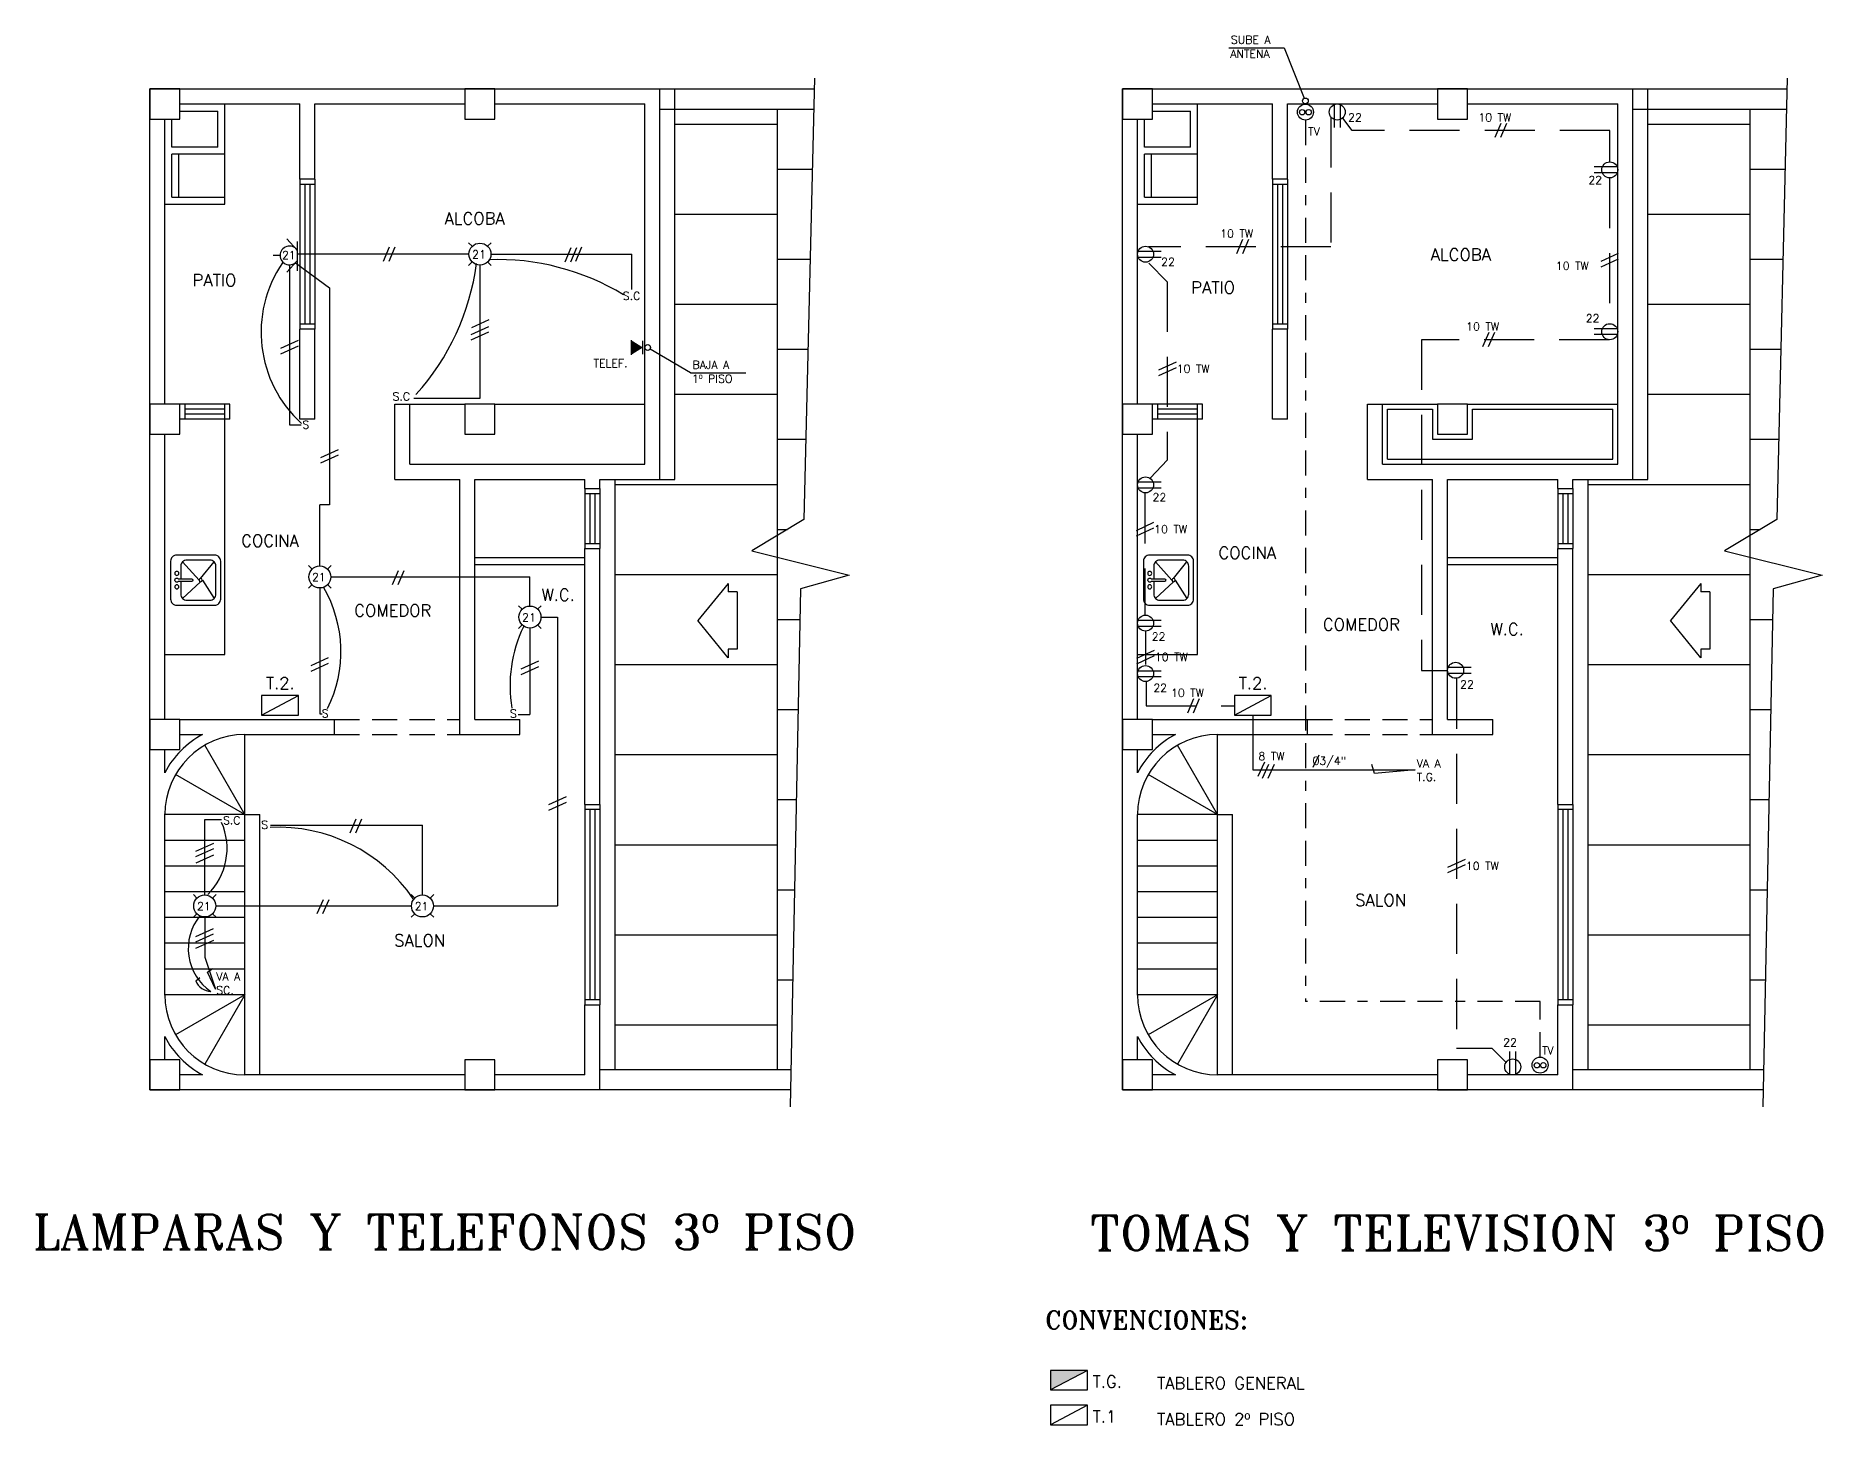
# Model space of a CAD drawing. Extents: x -89.1 to -43.4, y -9.8 to 19.6.
# Drawn here: x -61.21 to -43.35, y 5.72 to 19.6 of the extents above; entities that cross this region are included whole.
import ezdxf
from ezdxf.enums import TextEntityAlignment as Align

# ---------------------------------------------------------------- set-up
doc = ezdxf.new("R2010")
doc.units = 0
doc.header["$MEASUREMENT"] = 0
for name, pattern in [('BORDER2', [0.875, 0.25, -0.125, 0.25, -0.125, 0, -0.125]), ('CENTERX2', [4, 2.5, -0.5, 0.5, -0.5]), ('DASHED', [0.75, 0.5, -0.25]), ('HIDDEN', [0.375, 0.25, -0.125])]:
    doc.linetypes.add(name, pattern=pattern)
doc.layers.get('0').update_dxf_attribs({"linetype": 'CONTINUOUS'})
for name, color, linetype in [('ACOMETIDAS', 3, 'CENTERX2'), ('CABLES', 2, 'CONTINUOUS'), ('CAJONEO', 1, 'CONTINUOUS'), ('CARGAS-DIAGRAMA-CONVENC', 2, 'CONTINUOUS'), ('ELEMENTOS-ELEC', 2, 'CONTINUOUS'), ('NOTAS', 2, 'CONTINUOUS'), ('TEXTO', 2, 'CONTINUOUS'), ('TITULOS', 3, 'CONTINUOUS'), ('TUBERIA', 30, 'CONTINUOUS'), ('TUBERIA-PISO', 4, 'DASHED'), ('TUBERIA-TV', 21, 'BORDER2')]:
    doc.layers.add(name, color=color, linetype=linetype)
doc.styles.add('ROMANS', font='romans.shx', dxfattribs={"height": 0.08})
doc.styles.add('ROMANT', font='romant.shx', dxfattribs={"height": 0.15})

# ---------------------------------------------------------------- blocks, each defined once
blk = doc.blocks.new('TUTOR61')
for p, q in [((0, -0.284), (-0.182, -0.119)), ((-0.013, -0.079), (-0.013, -0.209)), ((0.016, -0.3), (0.182, -0.119)), ((-0.016, -0.3), (-0.182, -0.434)), ((0, -0.317), (0.182, -0.434))]:
    blk.add_line(p, q)
blk.add_lwpolyline([(-0.19, 0), (0.19, 0, -0.414214), (0.25, -0.06), (0.25, -0.44, -0.414214), (0.19, -0.5), (-0.19, -0.5, -0.414214), (-0.25, -0.44), (-0.25, -0.06, -0.414214)], format="xyb", close=True)
for points in [[(0.013, -0.102), (0.14, -0.102, -0.414214), (0.2, -0.162), (0.2, -0.392, -0.414214), (0.14, -0.452), (-0.14, -0.452, -0.414214), (-0.2, -0.392), (-0.2, -0.162, -0.414214), (-0.14, -0.102)], [(-0.14, -0.102), (-0.013, -0.102, -0.414214)]]:
    blk.add_lwpolyline(points, format="xyb")
blk.add_lwpolyline([(0.013, -0.209), (0.013, -0.079)])
for centre, radius in [((-0.067, -0.062), 0.0203), ((0.067, -0.062), 0.0203), ((0, -0.3), 0.0163)]:
    blk.add_circle(centre, radius)
for centre, radius, start, end in [((0, -0.063), 0.0203, 309.4618, 230.5382), ((0, -0.209), 0.0129, 180, 0)]:
    blk.add_arc(centre, radius, start, end)

msp = doc.modelspace()

# ---------------------------------------------------------------- hatches: boundary and pattern name
at = {"layer": 'ELEMENTOS-ELEC'}
for points in [[(-55.142, 16.486), (-55.257, 16.414), (-55.257, 16.558)], [(-50.699, 6.267), (-51.067, 6.267), (-51.067, 6.071)]]:
    msp.add_hatch(color=256, dxfattribs=at).paths.add_polyline_path(points)

# ---------------------------------------------------------------- linework, layer by layer
at = {"layer": 'ACOMETIDAS'}
for p, q in [((-49.046, 12.812), (-49.046, 12.268)), ((-49.046, 12.268), (-47.423, 12.268)), ((-47.83, 12.23), (-47.858, 12.32)), ((-47.423, 12.268), (-47.83, 12.23))]:
    msp.add_line(p, q, dxfattribs=at)
at = {"layer": 'CABLES'}
for p, q in [((-46.568, 18.725), (-46.628, 18.583)), ((-46.51, 18.725), (-46.571, 18.583)), ((-49.148, 17.564), (-49.208, 17.422)), ((-49.091, 17.564), (-49.151, 17.422)), ((-57.679, 17.49), (-57.74, 17.347)), ((-57.622, 17.49), (-57.683, 17.347)), ((-55.863, 17.481), (-55.924, 17.339)), ((-55.806, 17.481), (-55.867, 17.339)), ((-55.758, 17.487), (-55.818, 17.345)), ((-45.393, 17.426), (-45.569, 17.346)), ((-45.393, 17.37), (-45.569, 17.29)), ((-56.687, 16.694), (-56.863, 16.614)), ((-56.687, 16.639), (-56.863, 16.559)), ((-56.681, 16.762), (-56.857, 16.682)), ((-46.689, 16.636), (-46.75, 16.493)), ((-46.632, 16.636), (-46.693, 16.493)), ((-58.589, 16.555), (-58.765, 16.475)), ((-58.589, 16.499), (-58.765, 16.419)), ((-49.813, 16.34), (-49.989, 16.26)), ((-49.813, 16.284), (-49.989, 16.204)), ((-58.189, 15.465), (-58.366, 15.385)), ((-58.189, 15.409), (-58.366, 15.329)), ((-50.038, 14.737), (-50.214, 14.656)), ((-50.038, 14.681), (-50.214, 14.601)), ((-57.589, 14.256), (-57.65, 14.114)), ((-57.532, 14.256), (-57.593, 14.114)), ((-50.031, 13.459), (-50.208, 13.379)), ((-50.031, 13.404), (-50.208, 13.324)), ((-58.287, 13.386), (-58.463, 13.306)), ((-58.287, 13.33), (-58.463, 13.25)), ((-56.187, 13.351), (-56.363, 13.271)), ((-56.187, 13.295), (-56.363, 13.215)), ((-49.639, 12.976), (-49.7, 12.833)), ((-49.582, 12.976), (-49.643, 12.833)), ((-55.91, 11.996), (-56.086, 11.916)), ((-55.91, 11.941), (-56.086, 11.861)), ((-58.011, 11.775), (-58.072, 11.633)), ((-57.954, 11.775), (-58.015, 11.633)), ((-59.436, 11.531), (-59.613, 11.451)), ((-59.436, 11.476), (-59.613, 11.396)), ((-59.434, 11.413), (-59.61, 11.333)), ((-46.923, 11.372), (-47.099, 11.292)), ((-46.923, 11.316), (-47.099, 11.236)), ((-58.34, 10.969), (-58.401, 10.827)), ((-58.283, 10.969), (-58.344, 10.827)), ((-59.439, 10.679), (-59.615, 10.599)), ((-59.439, 10.624), (-59.615, 10.544)), ((-59.436, 10.561), (-59.613, 10.481))]:
    msp.add_line(p, q, dxfattribs=at)
at = {"layer": 'CAJONEO'}
for p, q in [((-53.429, 19.178), (-53.533, 14.768)), ((-43.705, 19.178), (-43.81, 14.768)), ((-60.072, 9.069), (-60.072, 19.069)), ((-60.072, 19.069), (-54.972, 19.069)), ((-54.972, 15.169), (-54.972, 19.069)), ((-54.972, 19.069), (-53.431, 19.069)), ((-54.822, 15.169), (-54.822, 19.069)), ((-50.349, 9.069), (-50.349, 19.069)), ((-50.349, 19.069), (-45.249, 19.069)), ((-45.249, 15.169), (-45.249, 19.069)), ((-45.249, 19.069), (-43.708, 19.069)), ((-45.099, 15.169), (-45.099, 19.069)), ((-59.922, 15.919), (-59.922, 18.769)), ((-59.852, 18.489), (-59.852, 18.769)), ((-59.772, 18.919), (-58.572, 18.919)), ((-59.772, 18.849), (-59.392, 18.849)), ((-59.392, 18.489), (-59.392, 18.849)), ((-59.322, 17.919), (-59.322, 18.919)), ((-58.572, 18.169), (-58.572, 18.919)), ((-58.422, 18.919), (-56.922, 18.919)), ((-58.422, 18.169), (-58.422, 18.919)), ((-56.622, 18.919), (-55.122, 18.919)), ((-55.122, 15.319), (-55.122, 18.919)), ((-54.972, 18.869), (-53.436, 18.869)), ((-53.797, 9.269), (-53.797, 18.869)), ((-50.199, 15.919), (-50.199, 18.769)), ((-50.129, 18.489), (-50.129, 18.769)), ((-50.049, 18.919), (-48.849, 18.919)), ((-50.049, 18.849), (-49.669, 18.849)), ((-49.669, 18.489), (-49.669, 18.849)), ((-49.599, 17.919), (-49.599, 18.919)), ((-48.849, 18.169), (-48.849, 18.919)), ((-48.699, 18.919), (-47.199, 18.919)), ((-48.699, 18.169), (-48.699, 18.919)), ((-46.899, 18.919), (-45.399, 18.919)), ((-45.399, 15.319), (-45.399, 18.919)), ((-45.249, 18.869), (-43.712, 18.869)), ((-44.074, 9.269), (-44.074, 18.869)), ((-54.822, 18.719), (-53.797, 18.719)), ((-45.099, 18.719), (-44.074, 18.719)), ((-59.392, 18.489), (-59.852, 18.489)), ((-59.322, 18.419), (-59.852, 18.419)), ((-59.852, 17.989), (-59.852, 18.419)), ((-59.782, 17.989), (-59.782, 18.419)), ((-49.669, 18.489), (-50.129, 18.489)), ((-49.599, 18.419), (-50.129, 18.419)), ((-50.129, 17.989), (-50.129, 18.419)), ((-50.059, 17.989), (-50.059, 18.419)), ((-53.797, 18.269), (-53.45, 18.269)), ((-44.074, 18.269), (-43.727, 18.269)), ((-58.572, 18.169), (-58.572, 16.669)), ((-58.422, 18.169), (-58.572, 18.169)), ((-58.572, 18.119), (-58.422, 18.119)), ((-58.522, 18.119), (-58.522, 16.719)), ((-58.472, 18.119), (-58.472, 16.719)), ((-58.422, 18.169), (-58.422, 16.669)), ((-48.849, 18.169), (-48.849, 16.669)), ((-48.699, 18.169), (-48.849, 18.169)), ((-48.849, 18.119), (-48.699, 18.119)), ((-48.799, 18.119), (-48.799, 16.719)), ((-48.749, 18.119), (-48.749, 16.719)), ((-48.699, 18.169), (-48.699, 16.669)), ((-59.922, 17.919), (-59.322, 17.919)), ((-59.852, 17.989), (-59.322, 17.989)), ((-50.199, 17.919), (-49.599, 17.919)), ((-50.129, 17.989), (-49.599, 17.989)), ((-54.822, 17.819), (-53.797, 17.819)), ((-45.099, 17.819), (-44.074, 17.819)), ((-53.797, 17.369), (-53.472, 17.369)), ((-44.074, 17.369), (-43.748, 17.369)), ((-54.822, 16.919), (-53.797, 16.919)), ((-54.822, 16.919), (-53.797, 16.919)), ((-45.099, 16.919), (-44.074, 16.919)), ((-45.099, 16.919), (-44.074, 16.919)), ((-58.422, 16.719), (-58.572, 16.719)), ((-58.422, 16.669), (-58.572, 16.669)), ((-58.572, 15.769), (-58.572, 16.669)), ((-58.422, 15.769), (-58.422, 16.669)), ((-48.699, 16.719), (-48.849, 16.719)), ((-48.699, 16.669), (-48.849, 16.669)), ((-48.849, 15.769), (-48.849, 16.669)), ((-48.699, 15.769), (-48.699, 16.669)), ((-53.797, 16.469), (-53.493, 16.469)), ((-44.074, 16.469), (-43.769, 16.469)), ((-59.272, 15.919), (-59.772, 15.919)), ((-59.722, 15.919), (-59.722, 15.769)), ((-59.322, 15.769), (-59.322, 15.919)), ((-59.272, 15.769), (-59.272, 15.919)), ((-57.622, 15.919), (-57.472, 15.919)), ((-57.622, 15.169), (-57.622, 15.919)), ((-57.622, 15.769), (-57.622, 15.919)), ((-57.472, 15.919), (-56.922, 15.919)), ((-57.472, 15.319), (-57.472, 15.919)), ((-56.622, 15.919), (-55.122, 15.919)), ((-54.822, 16.019), (-53.797, 16.019)), ((-49.549, 15.919), (-50.049, 15.919)), ((-49.999, 15.919), (-49.999, 15.769)), ((-49.599, 15.769), (-49.599, 15.919)), ((-49.549, 15.769), (-49.549, 15.919)), ((-47.899, 15.919), (-47.749, 15.919)), ((-47.899, 15.769), (-47.899, 15.919)), ((-47.899, 15.169), (-47.899, 15.919)), ((-47.749, 15.919), (-47.199, 15.919)), ((-47.749, 15.319), (-47.749, 15.919)), ((-46.899, 15.919), (-45.399, 15.919)), ((-45.099, 16.019), (-44.074, 16.019)), ((-59.272, 15.769), (-59.772, 15.769)), ((-59.322, 15.869), (-59.722, 15.869)), ((-59.322, 15.819), (-59.722, 15.819)), ((-59.322, 13.419), (-59.322, 15.769)), ((-58.422, 15.769), (-58.572, 15.769)), ((-49.549, 15.769), (-50.049, 15.769)), ((-49.599, 15.869), (-49.999, 15.869)), ((-49.599, 15.819), (-49.999, 15.819)), ((-49.599, 13.419), (-49.599, 15.769)), ((-48.699, 15.769), (-48.849, 15.769)), ((-47.699, 15.869), (-47.249, 15.869)), ((-47.699, 15.369), (-47.699, 15.869)), ((-46.849, 15.869), (-45.449, 15.869)), ((-45.449, 15.369), (-45.449, 15.869)), ((-59.922, 12.769), (-59.922, 15.619)), ((-53.797, 15.569), (-53.514, 15.569)), ((-50.199, 12.769), (-50.199, 15.619)), ((-44.074, 15.569), (-43.791, 15.569)), ((-47.699, 15.369), (-45.449, 15.369)), ((-57.472, 15.319), (-55.122, 15.319)), ((-47.749, 15.319), (-45.399, 15.319)), ((-57.622, 15.169), (-56.972, 15.169)), ((-56.972, 12.619), (-56.972, 15.169)), ((-56.822, 15.169), (-55.722, 15.169)), ((-56.822, 12.769), (-56.822, 15.169)), ((-55.722, 15.079), (-55.722, 15.169)), ((-55.722, 15.079), (-55.722, 14.479)), ((-55.722, 15.079), (-55.572, 15.079)), ((-55.722, 15.029), (-55.572, 15.029)), ((-55.672, 15.029), (-55.672, 14.529)), ((-55.622, 15.029), (-55.622, 14.529)), ((-55.572, 15.079), (-55.572, 15.169)), ((-55.572, 15.169), (-54.972, 15.169)), ((-55.572, 15.079), (-55.572, 14.479)), ((-55.422, 15.169), (-55.422, 9.269)), ((-55.422, 15.119), (-53.797, 15.119)), ((-55.422, 15.119), (-53.797, 15.119)), ((-54.972, 15.169), (-54.822, 15.169)), ((-47.899, 15.169), (-47.249, 15.169)), ((-47.249, 12.619), (-47.249, 15.169)), ((-47.099, 12.769), (-47.099, 15.169)), ((-47.099, 15.169), (-45.999, 15.169)), ((-45.999, 15.079), (-45.999, 15.169)), ((-45.999, 15.079), (-45.999, 14.479)), ((-45.999, 15.079), (-45.849, 15.079)), ((-45.999, 15.029), (-45.849, 15.029)), ((-45.949, 15.029), (-45.949, 14.529)), ((-45.899, 15.029), (-45.899, 14.529)), ((-45.849, 15.169), (-45.249, 15.169)), ((-45.849, 15.079), (-45.849, 15.169)), ((-45.849, 15.079), (-45.849, 14.479)), ((-45.699, 15.169), (-45.699, 9.269)), ((-45.699, 15.119), (-44.074, 15.119)), ((-45.699, 15.119), (-44.074, 15.119)), ((-45.249, 15.169), (-45.099, 15.169)), ((-53.533, 14.768), (-54.055, 14.456)), ((-53.797, 14.669), (-53.698, 14.669)), ((-43.81, 14.768), (-44.331, 14.456)), ((-44.074, 14.669), (-43.974, 14.669)), ((-55.722, 14.529), (-55.572, 14.529)), ((-55.722, 11.919), (-55.722, 14.479)), ((-55.722, 14.479), (-55.572, 14.479)), ((-55.572, 11.919), (-55.572, 14.479)), ((-45.999, 14.529), (-45.849, 14.529)), ((-45.999, 11.919), (-45.999, 14.479)), ((-45.999, 14.479), (-45.849, 14.479)), ((-45.849, 11.919), (-45.849, 14.479)), ((-54.055, 14.456), (-53.081, 14.212)), ((-44.331, 14.456), (-43.357, 14.212)), ((-55.422, 14.219), (-53.797, 14.219)), ((-54.291, 14.129), (-54.595, 13.758)), ((-54.291, 14.129), (-54.291, 14.045)), ((-53.081, 14.212), (-53.568, 14.074)), ((-45.699, 14.219), (-44.074, 14.219)), ((-44.568, 14.129), (-44.871, 13.758)), ((-44.568, 14.129), (-44.568, 14.045)), ((-43.357, 14.212), (-43.844, 14.074)), ((-54.201, 14.045), (-54.291, 14.045)), ((-54.201, 14.045), (-54.201, 13.471)), ((-53.568, 14.074), (-53.672, 8.9)), ((-44.477, 14.045), (-44.568, 14.045)), ((-44.477, 14.045), (-44.477, 13.471)), ((-43.844, 14.074), (-43.949, 8.9)), ((-54.291, 13.387), (-54.595, 13.758)), ((-53.797, 13.769), (-53.574, 13.769)), ((-44.568, 13.387), (-44.871, 13.758)), ((-44.074, 13.769), (-43.85, 13.769)), ((-59.922, 13.419), (-59.322, 13.419)), ((-54.291, 13.471), (-54.291, 13.387)), ((-54.201, 13.471), (-54.291, 13.471)), ((-50.199, 13.419), (-49.599, 13.419)), ((-44.477, 13.471), (-44.568, 13.471)), ((-44.568, 13.471), (-44.568, 13.387)), ((-55.422, 13.319), (-53.797, 13.319)), ((-45.699, 13.319), (-44.074, 13.319)), ((-53.797, 12.869), (-53.592, 12.869)), ((-44.074, 12.869), (-43.869, 12.869)), ((-59.772, 12.769), (-58.224, 12.769)), ((-58.224, 12.619), (-58.224, 12.769)), ((-56.822, 12.769), (-56.372, 12.769)), ((-56.372, 12.619), (-56.372, 12.769)), ((-50.049, 12.769), (-48.501, 12.769)), ((-48.501, 12.619), (-48.501, 12.769)), ((-47.099, 12.769), (-46.649, 12.769)), ((-46.649, 12.619), (-46.649, 12.769)), ((-59.772, 12.619), (-59.543, 12.619)), ((-59.122, 11.819), (-59.522, 12.512)), ((-59.122, 11.819), (-59.122, 12.619)), ((-59.122, 12.619), (-58.224, 12.619)), ((-56.972, 12.619), (-56.372, 12.619)), ((-50.049, 12.619), (-49.82, 12.619)), ((-49.399, 11.819), (-49.799, 12.512)), ((-49.399, 11.819), (-49.399, 12.619)), ((-49.399, 12.619), (-48.501, 12.619)), ((-47.249, 12.619), (-46.649, 12.619)), ((-59.922, 12.236), (-59.922, 12.469)), ((-55.422, 12.419), (-53.797, 12.419)), ((-55.422, 12.419), (-53.797, 12.419)), ((-50.199, 12.236), (-50.199, 12.469)), ((-45.699, 12.419), (-44.074, 12.419)), ((-45.699, 12.419), (-44.074, 12.419)), ((-59.122, 11.819), (-59.815, 12.219)), ((-49.399, 11.819), (-50.091, 12.219)), ((-53.797, 11.969), (-53.61, 11.969)), ((-44.074, 11.969), (-43.887, 11.969)), ((-59.122, 11.819), (-59.927, 11.819)), ((-59.922, 10.015), (-59.922, 11.819)), ((-59.122, 9.219), (-59.122, 11.819)), ((-59.122, 11.819), (-58.972, 11.819)), ((-58.972, 9.219), (-58.972, 11.819)), ((-55.722, 11.919), (-55.572, 11.919)), ((-55.722, 11.919), (-55.722, 9.919)), ((-55.572, 11.869), (-55.722, 11.869)), ((-55.672, 11.869), (-55.672, 9.969)), ((-55.622, 11.869), (-55.622, 9.969)), ((-55.572, 11.919), (-55.572, 9.919)), ((-49.399, 11.819), (-50.203, 11.819)), ((-50.199, 10.015), (-50.199, 11.819)), ((-49.399, 9.219), (-49.399, 11.819)), ((-49.399, 11.819), (-49.249, 11.819)), ((-49.249, 9.219), (-49.249, 11.819)), ((-45.999, 11.919), (-45.849, 11.919)), ((-45.999, 11.919), (-45.999, 9.919)), ((-45.849, 11.869), (-45.999, 11.869)), ((-45.949, 11.869), (-45.949, 9.969)), ((-45.899, 11.869), (-45.899, 9.969)), ((-45.849, 11.919), (-45.849, 9.919)), ((-59.122, 11.562), (-59.927, 11.562)), ((-55.422, 11.519), (-53.797, 11.519)), ((-49.399, 11.562), (-50.203, 11.562)), ((-45.699, 11.519), (-44.074, 11.519)), ((-59.122, 11.305), (-59.927, 11.305)), ((-59.922, 10.015), (-59.922, 11.412)), ((-49.399, 11.305), (-50.203, 11.305)), ((-50.199, 10.015), (-50.199, 11.412)), ((-59.122, 11.048), (-59.927, 11.048)), ((-53.797, 11.069), (-53.629, 11.069)), ((-49.399, 11.048), (-50.203, 11.048)), ((-44.074, 11.069), (-43.905, 11.069)), ((-59.122, 10.791), (-59.927, 10.791)), ((-49.399, 10.791), (-50.203, 10.791)), ((-55.422, 10.619), (-53.797, 10.619)), ((-45.699, 10.619), (-44.074, 10.619)), ((-59.122, 10.534), (-59.927, 10.534)), ((-49.399, 10.534), (-50.203, 10.534)), ((-59.122, 10.276), (-59.927, 10.276)), ((-49.399, 10.276), (-50.203, 10.276)), ((-59.122, 10.019), (-59.922, 10.019)), ((-59.122, 10.019), (-59.815, 9.619)), ((-59.122, 10.019), (-59.522, 9.327)), ((-53.797, 10.169), (-53.647, 10.169)), ((-49.399, 10.019), (-50.199, 10.019)), ((-49.399, 10.019), (-50.091, 9.619)), ((-49.399, 10.019), (-49.799, 9.327)), ((-44.074, 10.169), (-43.923, 10.169)), ((-55.572, 9.969), (-55.722, 9.969)), ((-55.722, 9.219), (-55.722, 9.919)), ((-55.722, 9.919), (-55.572, 9.919)), ((-55.572, 9.069), (-55.572, 9.919)), ((-45.849, 9.969), (-45.999, 9.969)), ((-45.999, 9.219), (-45.999, 9.919)), ((-45.999, 9.919), (-45.849, 9.919)), ((-45.849, 9.069), (-45.849, 9.919)), ((-55.422, 9.719), (-53.797, 9.719)), ((-45.699, 9.719), (-44.074, 9.719)), ((-59.922, 9.369), (-59.922, 9.602)), ((-50.199, 9.369), (-50.199, 9.602)), ((-59.543, 9.219), (-59.772, 9.219)), ((-56.922, 9.219), (-59.122, 9.219)), ((-55.722, 9.219), (-56.622, 9.219)), ((-53.665, 9.269), (-55.572, 9.269)), ((-49.82, 9.219), (-50.049, 9.219)), ((-47.199, 9.219), (-49.399, 9.219)), ((-45.999, 9.219), (-46.899, 9.219)), ((-43.941, 9.269), (-45.849, 9.269)), ((-55.572, 9.069), (-60.072, 9.069)), ((-53.669, 9.069), (-55.572, 9.069)), ((-45.849, 9.069), (-50.349, 9.069)), ((-43.945, 9.069), (-45.849, 9.069))]:
    msp.add_line(p, q, dxfattribs=at)
at = {"layer": 'CAJONEO', "color": 6}
for p, q in [((-56.822, 14.389), (-55.722, 14.389)), ((-56.822, 14.319), (-55.722, 14.319)), ((-47.099, 14.389), (-45.999, 14.389)), ((-47.099, 14.319), (-45.999, 14.319))]:
    msp.add_line(p, q, dxfattribs=at)
at = {"layer": 'CAJONEO', "linetype": 'HIDDEN'}
for p, q in [((-58.224, 12.769), (-56.972, 12.769)), ((-48.501, 12.769), (-47.249, 12.769)), ((-58.224, 12.619), (-56.972, 12.619)), ((-48.501, 12.619), (-47.249, 12.619))]:
    msp.add_line(p, q, dxfattribs=at)
at = {"layer": 'CAJONEO'}
for points in [[(-60.072, 18.769), (-59.772, 18.769), (-59.772, 19.069), (-60.072, 19.069)], [(-56.922, 18.769), (-56.622, 18.769), (-56.622, 19.069), (-56.922, 19.069)], [(-50.349, 18.769), (-50.049, 18.769), (-50.049, 19.069), (-50.349, 19.069)], [(-47.199, 18.769), (-46.899, 18.769), (-46.899, 19.069), (-47.199, 19.069)], [(-60.072, 15.619), (-59.772, 15.619), (-59.772, 15.919), (-60.072, 15.919)], [(-56.922, 15.619), (-56.622, 15.619), (-56.622, 15.919), (-56.922, 15.919)], [(-50.349, 15.619), (-50.049, 15.619), (-50.049, 15.919), (-50.349, 15.919)], [(-47.199, 15.619), (-46.899, 15.619), (-46.899, 15.919), (-47.199, 15.919)], [(-60.072, 12.469), (-59.772, 12.469), (-59.772, 12.769), (-60.072, 12.769)], [(-50.349, 12.469), (-50.049, 12.469), (-50.049, 12.769), (-50.349, 12.769)], [(-60.072, 9.069), (-59.772, 9.069), (-59.772, 9.369), (-60.072, 9.369)], [(-56.922, 9.069), (-56.622, 9.069), (-56.622, 9.369), (-56.922, 9.369)], [(-50.349, 9.069), (-50.049, 9.069), (-50.049, 9.369), (-50.349, 9.369)], [(-47.199, 9.069), (-46.899, 9.069), (-46.899, 9.369), (-47.199, 9.369)]]:
    msp.add_lwpolyline(points, close=True, dxfattribs=at)
msp.add_lwpolyline([(-47.249, 15.869), (-47.249, 15.569), (-46.849, 15.569), (-46.849, 15.869)], dxfattribs=at)
for centre, radius, start, end in [((-59.122, 11.819), 0.8, 90, 180), ((-59.122, 11.824), 0.9, 117.8898, 152.734), ((-49.399, 11.819), 0.8, 90, 180), ((-49.399, 11.824), 0.9, 117.8898, 152.734), ((-59.122, 10.019), 0.8, 180, 270), ((-49.399, 10.019), 0.8, 180, 270), ((-59.122, 10.015), 0.9, 207.266, 242.1102), ((-49.399, 10.015), 0.9, 207.266, 242.1102)]:
    msp.add_arc(centre, radius, start, end, dxfattribs=at)
at = {"layer": 'ELEMENTOS-ELEC'}
for p, q in [((-48.232, 18.914), (-48.232, 18.684)), ((-48.173, 18.914), (-48.173, 18.684)), ((-45.404, 18.29), (-45.634, 18.29)), ((-45.404, 18.231), (-45.634, 18.231)), ((-58.598, 17.459), (-58.702, 17.571)), ((-56.85, 17.497), (-56.885, 17.532)), ((-56.695, 17.497), (-56.659, 17.532)), ((-58.768, 17.406), (-58.838, 17.406)), ((-58.598, 17.352), (-58.702, 17.24)), ((-56.85, 17.342), (-56.885, 17.306)), ((-56.695, 17.342), (-56.659, 17.306)), ((-50.193, 17.447), (-49.963, 17.447)), ((-50.193, 17.388), (-49.963, 17.388)), ((-45.404, 16.674), (-45.634, 16.674)), ((-45.404, 16.615), (-45.634, 16.615)), ((-55.257, 16.414), (-55.257, 16.558)), ((-50.193, 15.143), (-49.963, 15.143)), ((-50.193, 15.084), (-49.963, 15.084)), ((-58.45, 14.272), (-58.485, 14.307)), ((-58.295, 14.272), (-58.259, 14.307)), ((-58.45, 14.117), (-58.485, 14.081)), ((-58.295, 14.117), (-58.259, 14.081)), ((-56.35, 13.871), (-56.385, 13.906)), ((-56.195, 13.871), (-56.159, 13.906)), ((-50.193, 13.762), (-49.963, 13.762)), ((-56.35, 13.715), (-56.385, 13.68)), ((-56.195, 13.715), (-56.159, 13.68)), ((-50.193, 13.703), (-49.963, 13.703)), ((-50.193, 13.257), (-49.963, 13.257)), ((-47.093, 13.291), (-46.863, 13.291)), ((-47.093, 13.232), (-46.863, 13.232)), ((-50.193, 13.198), (-49.963, 13.198)), ((-58.954, 12.812), (-58.586, 13.008)), ((-49.23, 12.812), (-48.862, 13.008)), ((-48.931, 12.342), (-48.995, 12.201)), ((-48.889, 12.321), (-48.953, 12.179)), ((-48.832, 12.321), (-48.896, 12.179)), ((-59.6, 10.985), (-59.635, 11.02)), ((-59.444, 10.985), (-59.409, 11.02)), ((-57.423, 10.985), (-57.459, 11.02)), ((-57.268, 10.985), (-57.233, 11.02)), ((-59.6, 10.829), (-59.635, 10.794)), ((-59.444, 10.829), (-59.409, 10.794)), ((-57.423, 10.829), (-57.459, 10.794)), ((-57.268, 10.829), (-57.233, 10.794)), ((-46.478, 9.225), (-46.478, 9.454)), ((-46.419, 9.225), (-46.419, 9.454)), ((-50.699, 6.267), (-51.067, 6.071)), ((-50.699, 5.919), (-51.067, 5.723))]:
    msp.add_line(p, q, dxfattribs=at)
at = {"layer": 'ELEMENTOS-ELEC', "color": 4}
for p, q in [((-58.598, 17.544), (-58.598, 17.253)), ((-58.615, 17.333), (-58.275, 17.082)), ((-56.882, 17.419), (-58.598, 17.419)), ((-56.662, 17.419), (-55.252, 17.419)), ((-55.252, 17.066), (-55.252, 17.419)), ((-58.675, 17.312), (-58.675, 15.712)), ((-56.772, 17.309), (-56.772, 15.978)), ((-58.275, 17.082), (-58.275, 14.915)), ((-56.772, 15.978), (-57.432, 15.978)), ((-58.675, 15.712), (-58.56, 15.712)), ((-58.372, 14.304), (-58.372, 14.915)), ((-58.275, 14.915), (-58.372, 14.915)), ((-58.262, 14.194), (-56.272, 14.194)), ((-56.272, 13.903), (-56.272, 14.194)), ((-58.372, 14.084), (-58.372, 12.826)), ((-56.162, 13.793), (-55.995, 13.793)), ((-55.995, 13.793), (-55.995, 10.907)), ((-56.272, 13.683), (-56.272, 12.82)), ((-58.372, 12.826), (-58.347, 12.826)), ((-56.39, 12.82), (-56.272, 12.82)), ((-59.522, 11.769), (-59.354, 11.769)), ((-59.522, 11.017), (-59.522, 11.769)), ((-58.864, 11.713), (-57.346, 11.713)), ((-57.346, 11.017), (-57.346, 11.713)), ((-59.412, 10.907), (-57.456, 10.907)), ((-57.236, 10.907), (-55.995, 10.907)), ((-59.522, 10.797), (-59.522, 10.396)), ((-59.522, 10.396), (-59.414, 10.076)), ((-59.493, 10.244), (-59.444, 10.283)), ((-59.414, 10.076), (-59.493, 10.244))]:
    msp.add_line(p, q, dxfattribs=at)
at = {"layer": 'ELEMENTOS-ELEC', "color": 6}
msp.add_line((-59.611, 10.158), (-59.571, 10.193), dxfattribs=at)
at = {"layer": 'ELEMENTOS-ELEC'}
for points in [[(-58.586, 13.008), (-58.954, 13.008), (-58.954, 12.812), (-58.586, 12.812)], [(-48.862, 13.008), (-49.23, 13.008), (-49.23, 12.812), (-48.862, 12.812)], [(-50.699, 6.267), (-51.067, 6.267), (-51.067, 6.071), (-50.699, 6.071)], [(-50.699, 5.919), (-51.067, 5.919), (-51.067, 5.723), (-50.699, 5.723)]]:
    msp.add_lwpolyline(points, close=True, dxfattribs=at)
for centre, radius in [((-48.521, 18.95), 0.0285), ((-48.52, 18.838), 0.08), ((-48.553, 18.837), 0.0268), ((-48.488, 18.837), 0.0268), ((-48.203, 18.839), 0.08), ((-45.479, 18.261), 0.08), ((-56.772, 17.419), 0.11), ((-50.119, 17.418), 0.08), ((-45.479, 16.644), 0.08), ((-55.095, 16.486), 0.0285), ((-50.119, 15.113), 0.08), ((-58.372, 14.194), 0.11), ((-56.272, 13.793), 0.11), ((-50.119, 13.733), 0.08), ((-50.119, 13.228), 0.08), ((-47.019, 13.261), 0.08), ((-59.522, 10.907), 0.11), ((-57.346, 10.907), 0.11), ((-46.449, 9.299), 0.08), ((-46.175, 9.317), 0.08), ((-46.207, 9.315), 0.0268), ((-46.143, 9.315), 0.0268)]:
    msp.add_circle(centre, radius, dxfattribs=at)
at = {"layer": 'ELEMENTOS-ELEC', "color": 6}
for centre, radius, start, end in [((-57.73, 16.639), 1.229, 145.5914, 227.9121), ((-59.178, 17.627), 2.39, 317.6747, 352.7152), ((-56.596, 14.933), 2.432, 58.8247, 92.0651), ((-59.437, 13.447), 1.276, 333.5842, 30.2877), ((-55.099, 13.104), 1.372, 154.4505, 189.2672), ((-59.941, 11.48), 0.642, 314.3462, 24.0934), ((-58.786, 10.064), 1.629, 34.1366, 92.9274), ((-59.164, 10.481), 0.523, 141.0895, 235.3624), ((-59.452, 10.223), 0.172, 202.1105, 266.8886)]:
    msp.add_arc(centre, radius, start, end, dxfattribs=at)
at = {"layer": 'ELEMENTOS-ELEC'}
msp.add_arc((-58.675, 17.406), 0.0934, 34.8127, 325.1873, dxfattribs=at)
at = {"layer": 'TEXTO', "color": 212}
for p, q in [((-49.287, 19.48), (-48.732, 19.48)), ((-48.732, 19.48), (-48.532, 18.977)), ((-54.668, 16.233), (-55.07, 16.471)), ((-54.668, 16.233), (-54.113, 16.233))]:
    msp.add_line(p, q, dxfattribs=at)
at = {"layer": 'TEXTO'}
msp.add_line((-48.387, 12.414), (-48.445, 12.289), dxfattribs=at)
at = {"layer": 'TUBERIA'}
msp.add_line((-55.142, 16.42), (-55.142, 16.552), dxfattribs=at)
at = {"layer": 'TUBERIA-PISO'}
for p, q in [((-48.266, 18.785), (-48.266, 17.493)), ((-48.053, 18.654), (-48.148, 18.776)), ((-45.479, 18.654), (-48.053, 18.654)), ((-45.479, 18.341), (-45.479, 18.654)), ((-45.481, 18.179), (-45.481, 16.729)), ((-48.266, 17.493), (-50.09, 17.493)), ((-50.087, 17.329), (-49.901, 17.143)), ((-49.901, 17.143), (-49.901, 15.361)), ((-47.361, 16.564), (-47.361, 13.259)), ((-45.484, 16.564), (-47.361, 16.564)), ((-49.901, 15.361), (-50.068, 15.185)), ((-50.126, 15.029), (-50.126, 13.813)), ((-50.119, 13.653), (-50.119, 13.32)), ((-47.361, 13.259), (-47.096, 13.259)), ((-50.113, 13.142), (-50.113, 12.905)), ((-47.011, 13.177), (-47.011, 9.487)), ((-50.113, 12.905), (-49.225, 12.905)), ((-47.011, 9.487), (-46.656, 9.487)), ((-46.656, 9.487), (-46.521, 9.349))]:
    msp.add_line(p, q, dxfattribs=at)
at = {"layer": 'TUBERIA-TV'}
for p, q in [((-48.52, 18.758), (-48.52, 9.952)), ((-46.175, 9.952), (-48.52, 9.952)), ((-46.175, 9.397), (-46.175, 9.952))]:
    msp.add_line(p, q, dxfattribs=at)

# ---------------------------------------------------------------- block references
at = {"layer": 'CAJONEO', "xscale": -1, "rotation": 90}
for p in [(-59.863, 14.162), (-50.139, 14.162)]:
    msp.add_blockref('TUTOR61', p, dxfattribs=at)

# ---------------------------------------------------------------- texts
at = {"layer": 'CARGAS-DIAGRAMA-CONVENC', "color": 4, "style": 'ROMANS'}
for s, p in [('T.G.', (-50.648, 6.094)), ('T.1', (-50.648, 5.746))]:
    msp.add_text(s, height=0.12, dxfattribs=at).set_placement(p)
at = {"layer": 'CARGAS-DIAGRAMA-CONVENC', "style": 'ROMANS'}
for s, p in [('TABLERO GENERAL', (-50.004, 6.079)), ('TABLERO 2º PISO', (-50.004, 5.718))]:
    msp.add_text(s, height=0.12, dxfattribs=at).set_placement(p)
at = {"layer": 'ELEMENTOS-ELEC', "style": 'ROMANS'}
for s, p in [('S.C', (-55.344, 16.962)), ('S.C', (-57.645, 15.957)), ('S', (-58.546, 15.675)), ('S', (-58.353, 12.79)), ('S', (-56.472, 12.789)), ('03/4"', (-48.449, 12.317)), ('S.C', (-59.34, 11.722)), ('S', (-58.958, 11.678))]:
    msp.add_text(s, height=0.08, dxfattribs=at).set_placement(p)
at = {"layer": 'NOTAS', "style": 'ROMANS'}
for s, p in [('ALCOBA', (-56.825, 17.776)), ('ALCOBA', (-46.968, 17.414)), ('PATIO', (-59.425, 17.158)), ('PATIO', (-49.443, 17.085)), ('COCINA', (-58.87, 14.556)), ('COCINA', (-49.102, 14.434)), ('W.C.', (-55.99, 14.015)), ('COMEDOR', (-57.643, 13.858)), ('COMEDOR', (-47.961, 13.718)), ('W.C.', (-46.505, 13.672)), ('SALON', (-47.769, 10.966)), ('SALON', (-57.374, 10.563))]:
    msp.add_text(s, height=0.12, dxfattribs=at).set_placement(p, align=Align.MIDDLE)
at = {"layer": 'TEXTO', "style": 'ROMANS'}
for s, p in [('SUBE A', (-49.266, 19.521)), ('ANTENA', (-49.272, 19.381)), ('22', (-48.094, 18.745)), ('10 TW', (-46.792, 18.745)), ('TV', (-48.493, 18.604)), ('22', (-45.693, 18.119)), ('10 TW', (-49.373, 17.584)), ('21', (-58.75, 17.369)), ('21', (-56.85, 17.377)), ('22', (-49.963, 17.302)), ('10 TW', (-46.018, 17.262)), ('22', (-45.719, 16.738)), ('10 TW', (-46.914, 16.656)), ('TELEF.', (-55.636, 16.288)), ('BAJA A', (-54.647, 16.274)), ('10 TW', (-49.807, 16.234)), ('1º PISO', (-54.653, 16.134)), ('22', (-50.049, 14.95)), ('10 TW', (-50.032, 14.631)), ('21', (-58.45, 14.152)), ('21', (-56.35, 13.75)), ('22', (-50.057, 13.558)), ('10 TW', (-50.026, 13.354)), ('22', (-50.041, 13.046)), ('10 TW', (-49.864, 12.996)), ('22', (-46.974, 13.08)), ('8 TW', (-48.99, 12.363)), ('VA A', (-47.408, 12.291)), ('T.G.', (-47.408, 12.155)), ('10 TW', (-46.917, 11.266)), ('21', (-59.6, 10.864)), ('21', (-57.424, 10.864)), ('VA A', (-59.407, 10.162)), ('SC.', (-59.407, 10.025)), ('22', (-46.544, 9.503)), ('TV', (-46.156, 9.421))]:
    msp.add_text(s, height=0.08, dxfattribs=at).set_placement(p)
at = {"layer": 'TEXTO', "color": 4, "style": 'ROMANS'}
for p in [(-58.911, 13.072), (-49.188, 13.072)]:
    msp.add_text('T.2.', height=0.12, dxfattribs=at).set_placement(p)
at = {"layer": 'TITULOS', "style": 'ROMANT'}
for s, p in [('LAMPARAS Y TELEFONOS 3º PISO', (-57.123, 7.653)), ('TOMAS Y TELEVISION 3º PISO', (-46.993, 7.641))]:
    msp.add_text(s, height=0.35, dxfattribs=at).set_placement(p, align=Align.MIDDLE)
msp.add_text('CONVENCIONES:', height=0.18, dxfattribs=at).set_placement((-51.122, 6.68))

doc.saveas('drawing.dxf')
